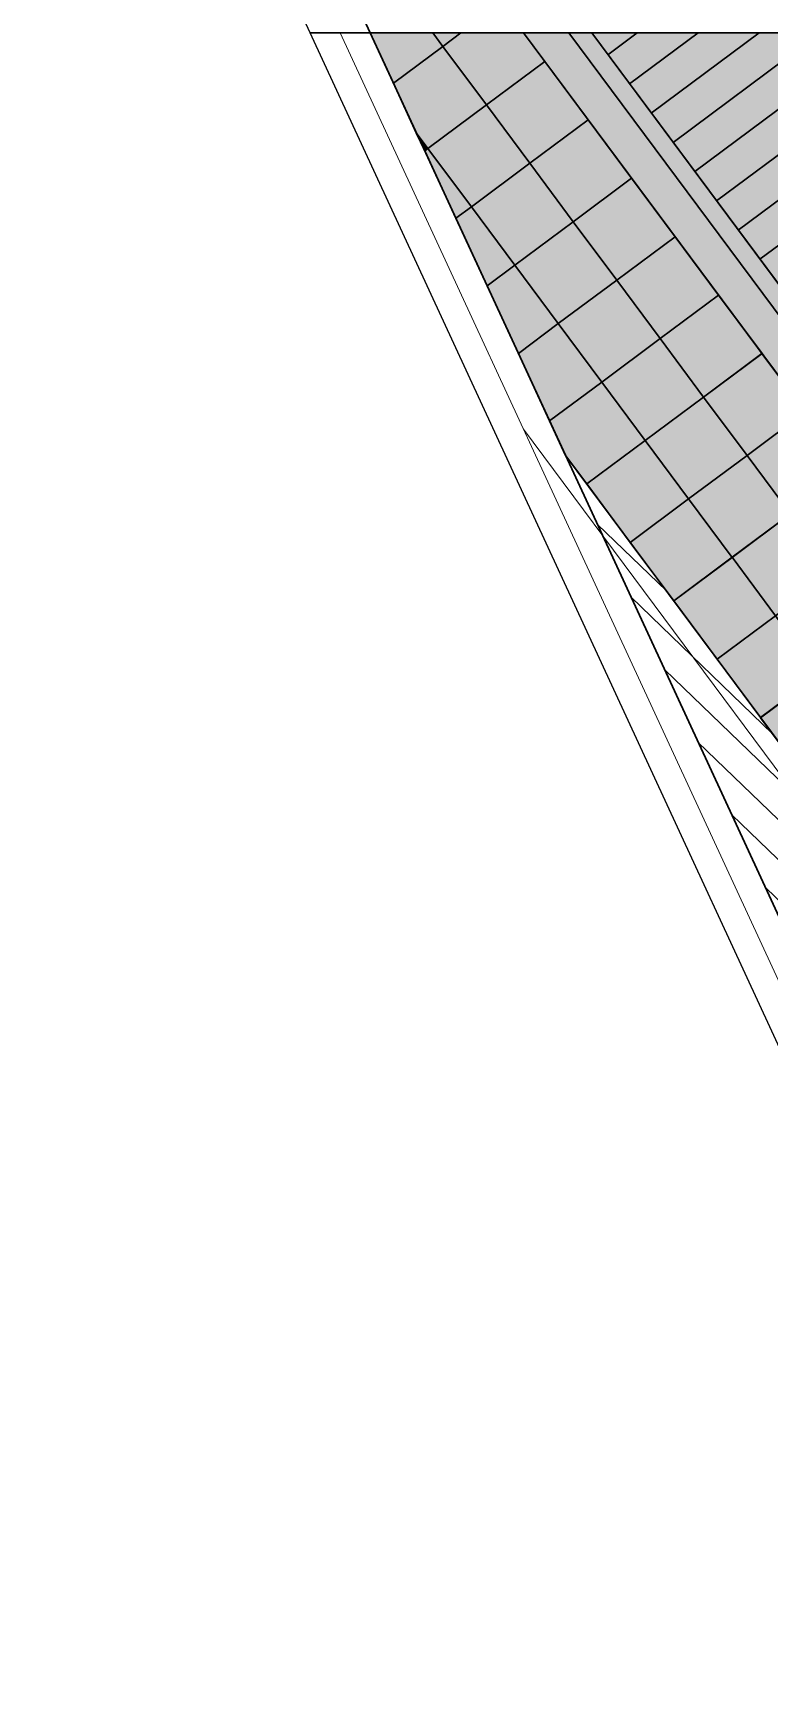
# Model space of a CAD drawing. Header units: millimetres. Extents: x 60.6 to 115.2, y 47.4 to 73.6.
# Drawn here: x 60.56 to 64.61, y 57.08 to 66.14 of the extents above; entities that cross this region are included whole.
import ezdxf

# ---------------------------------------------------------------- set-up
doc = ezdxf.new("R2010")
doc.units = ezdxf.units.MM
doc.layers.add('3', color=4, linetype='Continuous')
doc.layers.add('bord', color=251, linetype='Continuous')
doc.layers.add('HATCH', color=252, linetype='Continuous', lineweight=0)
doc.layers.add('paving', color=251, linetype='Continuous', lineweight=30)
doc.layers.add('hatch 3', color=7, linetype='Continuous', true_color=0x57792a)
doc.linetypes.add('FENCELINE1', pattern='A,6.35,-2.54,[133,ltypeshp.shx,S=2.54,R=0,X=-2.54,Y=0],-2.54,25.4', length=36.83)

# ---------------------------------------------------------------- blocks, each defined once
blk = doc.blocks.new('ghgh')
at = {"layer": 'paving'}
h = blk.add_hatch(color=9, dxfattribs=at)
h.set_gradient(color1=(183, 211, 215), color2=(232, 241, 242), rotation=45, one_color=1, tint=0.93, name='SPHERICAL')
h.paths.add_polyline_path([(697.662, 576.0504), (698.062, 576.0504), (698.062, 576.4504), (697.662, 576.4504)])
h = blk.add_hatch(color=9, dxfattribs=at)
h.set_gradient(color1=(183, 211, 215), color2=(232, 241, 242), rotation=45, one_color=1, tint=0.93, name='SPHERICAL')
h.paths.add_polyline_path([(698.062, 576.0504), (698.462, 576.0504), (698.462, 576.4504), (698.062, 576.4504)])
h = blk.add_hatch(color=9, dxfattribs=at)
h.set_gradient(color1=(183, 211, 215), color2=(232, 241, 242), rotation=45, one_color=1, tint=0.93, name='SPHERICAL')
h.paths.add_polyline_path([(698.462, 576.0504), (698.862, 576.0504), (698.862, 576.4504), (698.462, 576.4504)])
for points in [[(697.662, 576.0504), (698.062, 576.0504), (698.062, 576.4504), (697.662, 576.4504)], [(698.062, 576.0504), (698.462, 576.0504), (698.462, 576.4504), (698.062, 576.4504)], [(698.462, 576.0504), (698.862, 576.0504), (698.862, 576.4504), (698.462, 576.4504)]]:
    blk.add_lwpolyline(points, close=True, dxfattribs=at)

msp = doc.modelspace()

# ---------------------------------------------------------------- hatches: boundary and pattern name
at = {"layer": 'HATCH'}
h = msp.add_hatch(color=254, dxfattribs=at)
h.set_gradient(color1=(253, 211, 185), color2=(249, 134, 62), rotation=45, one_color=1, tint=0.61, name='INVSPHERICAL')
h.paths.add_polyline_path([(69.3694, 57.9315), (63.2587, 66.1446), (63.6327, 66.1446), (63.9079, 65.7747), (64.2612, 65.2998), (65.8705, 63.1367), (69.6101, 58.1106)])
h = msp.add_hatch(color=254, dxfattribs=at)
h.set_gradient(color1=(241, 224, 197), color2=(229, 198, 148), rotation=45, one_color=1, tint=0.74, name='INVSPHERICAL')
h.paths.add_polyline_path([(65.8705, 63.1367), (63.6327, 66.1446), (69.9133, 66.1446), (67.1973, 64.1239)])
at = {"layer": 'hatch 3', "linetype": 'Continuous'}
h = msp.add_hatch(dxfattribs=at)
h.set_pattern_fill('ANSI31', color=256, scale=0.05, angle=91, style=0)
h.set_pattern_definition([(136, (-529.26526, -497.64566), (-0.110277016, -0.114195193), [])])
h.paths.add_polyline_path([(72.6791, 51.4727), (72.5186, 51.3533), (73.9739, 49.3973), (71.8361, 48.8254), (70.5853, 48.4908), (68.5714, 52.8425), (67.4442, 55.2783), (65.359, 59.7842), (64.1587, 62.378), (63.4893, 63.8244), (64.5927, 62.3413), (65.3888, 61.2713), (68.3356, 57.3106), (70.992, 53.7403)])
at = {"layer": 'paving'}
h = msp.add_hatch(color=139, dxfattribs=at)
h.set_gradient(color1=(183, 211, 215), color2=(232, 241, 242), rotation=45, one_color=1, tint=0.93, name='SPHERICAL')
h.paths.add_polyline_path([(62.5434, 65.8685), (62.8151, 66.0707), (62.7602, 66.1446), (62.4156, 66.1446)])
h = msp.add_hatch(color=139, dxfattribs=at)
h.set_gradient(color1=(183, 211, 215), color2=(232, 241, 242), rotation=45, one_color=1, tint=0.93, name='SPHERICAL')
h.paths.add_polyline_path([(62.733, 65.511), (62.6689, 65.5971), (62.5434, 65.8685), (62.8151, 66.0707), (63.0539, 65.7498)])
h = msp.add_hatch(color=139, dxfattribs=at)
h.set_gradient(color1=(183, 211, 215), color2=(232, 241, 242), rotation=45, one_color=1, tint=0.93, name='SPHERICAL')
h.paths.add_polyline_path([(62.8151, 66.0707), (62.9145, 66.1446), (62.7602, 66.1446)])
h = msp.add_hatch(color=139, dxfattribs=at)
h.set_gradient(color1=(183, 211, 215), color2=(232, 241, 242), rotation=45, one_color=1, tint=0.93, name='SPHERICAL')
h.paths.add_polyline_path([(63.0539, 65.7498), (62.8151, 66.0707), (62.9145, 66.1446), (63.2587, 66.1446), (63.3748, 65.9885)])
h = msp.add_hatch(color=139, dxfattribs=at)
h.set_gradient(color1=(183, 211, 215), color2=(232, 241, 242), rotation=45, one_color=1, tint=0.93, name='SPHERICAL')
h.paths.add_polyline_path([(63.2927, 65.4289), (63.6136, 65.6676), (63.3748, 65.9885), (63.0539, 65.7498)])
h = msp.add_hatch(color=139, dxfattribs=at)
h.set_gradient(color1=(183, 211, 215), color2=(232, 241, 242), rotation=45, one_color=1, tint=0.93, name='SPHERICAL')
h.paths.add_polyline_path([(62.9718, 65.1901), (63.2927, 65.4289), (63.0539, 65.7498), (62.733, 65.511)])
h = msp.add_hatch(color=139, dxfattribs=at)
h.set_gradient(color1=(183, 211, 215), color2=(232, 241, 242), rotation=45, one_color=1, tint=0.93, name='SPHERICAL')
h.paths.add_polyline_path([(63.5314, 65.1079), (63.8524, 65.3467), (63.6136, 65.6676), (63.2927, 65.4289)])
h = msp.add_hatch(color=139, dxfattribs=at)
h.set_gradient(color1=(183, 211, 215), color2=(232, 241, 242), rotation=45, one_color=1, tint=0.93, name='SPHERICAL')
h.paths.add_polyline_path([(62.715, 65.4976), (62.733, 65.511), (62.6689, 65.5971)])
h = msp.add_hatch(color=139, dxfattribs=at)
h.set_gradient(color1=(183, 211, 215), color2=(232, 241, 242), rotation=45, one_color=1, tint=0.93, name='SPHERICAL')
h.paths.add_polyline_path([(62.8866, 65.1267), (62.9718, 65.1901), (62.733, 65.511), (62.715, 65.4976)])
h = msp.add_hatch(color=139, dxfattribs=at)
h.set_gradient(color1=(183, 211, 215), color2=(232, 241, 242), rotation=45, one_color=1, tint=0.93, name='SPHERICAL')
h.paths.add_polyline_path([(63.2105, 64.8692), (63.5314, 65.1079), (63.2927, 65.4289), (62.9718, 65.1901)])
h = msp.add_hatch(color=139, dxfattribs=at)
h.set_gradient(color1=(183, 211, 215), color2=(232, 241, 242), rotation=45, one_color=1, tint=0.93, name='SPHERICAL')
h.paths.add_polyline_path([(63.7702, 64.787), (64.0911, 65.0258), (63.8524, 65.3467), (63.5314, 65.1079)])
h = msp.add_hatch(color=139, dxfattribs=at)
h.set_gradient(color1=(183, 211, 215), color2=(232, 241, 242), rotation=45, one_color=1, tint=0.93, name='SPHERICAL')
h.paths.add_polyline_path([(63.0582, 64.7559), (63.2105, 64.8692), (62.9718, 65.1901), (62.8866, 65.1267)])
h = msp.add_hatch(color=139, dxfattribs=at)
h.set_gradient(color1=(183, 211, 215), color2=(232, 241, 242), rotation=45, one_color=1, tint=0.93, name='SPHERICAL')
h.paths.add_polyline_path([(63.4493, 64.5482), (63.7702, 64.787), (63.5314, 65.1079), (63.2105, 64.8692)])
h = msp.add_hatch(color=139, dxfattribs=at)
h.set_gradient(color1=(183, 211, 215), color2=(232, 241, 242), rotation=45, one_color=1, tint=0.93, name='SPHERICAL')
h.paths.add_polyline_path([(64.009, 64.4661), (64.3299, 64.7049), (64.0911, 65.0258), (63.7702, 64.787)])
h = msp.add_hatch(color=139, dxfattribs=at)
h.set_gradient(color1=(183, 211, 215), color2=(232, 241, 242), rotation=45, one_color=1, tint=0.93, name='SPHERICAL')
h.paths.add_polyline_path([(63.2299, 64.385), (63.4493, 64.5482), (63.2105, 64.8692), (63.0582, 64.7559)])
h = msp.add_hatch(color=139, dxfattribs=at)
h.set_gradient(color1=(183, 211, 215), color2=(232, 241, 242), rotation=45, one_color=1, tint=0.93, name='SPHERICAL')
h.paths.add_polyline_path([(63.6881, 64.2273), (64.009, 64.4661), (63.7702, 64.787), (63.4493, 64.5482)])
h = msp.add_hatch(color=139, dxfattribs=at)
h.set_gradient(color1=(183, 211, 215), color2=(232, 241, 242), rotation=45, one_color=1, tint=0.93, name='SPHERICAL')
h.paths.add_polyline_path([(64.2478, 64.1452), (64.5687, 64.3839), (64.3299, 64.7049), (64.009, 64.4661)])
h = msp.add_hatch(color=139, dxfattribs=at)
h.set_gradient(color1=(183, 211, 215), color2=(232, 241, 242), rotation=45, one_color=1, tint=0.93, name='SPHERICAL')
h.paths.add_polyline_path([(63.4015, 64.0141), (63.6881, 64.2273), (63.4493, 64.5482), (63.2299, 64.385)])
h = msp.add_hatch(color=139, dxfattribs=at)
h.set_gradient(color1=(183, 211, 215), color2=(232, 241, 242), rotation=45, one_color=1, tint=0.93, name='SPHERICAL')
h.paths.add_polyline_path([(63.9268, 63.9064), (64.2478, 64.1452), (64.009, 64.4661), (63.6881, 64.2273)])
h = msp.add_hatch(color=139, dxfattribs=at)
h.set_gradient(color1=(183, 211, 215), color2=(232, 241, 242), rotation=45, one_color=1, tint=0.93, name='SPHERICAL')
h.paths.add_polyline_path([(63.6059, 63.6676), (63.4893, 63.8244), (63.4015, 64.0141), (63.6881, 64.2273), (63.9268, 63.9064)])

# ---------------------------------------------------------------- linework, layer by layer
at = {"layer": '3', "color": 251, "linetype": 'Continuous', "lineweight": 18}
msp.add_line((74.7184, 48.5643), (63.2572, 63.9689), dxfattribs=at)
msp.add_lwpolyline([(74.1742, 49.2956), (70.5021, 48.3133), (62.2503, 66.1446)], dxfattribs=at)
at = {"layer": 'bord', "color": 7, "linetype": 'FENCELINE1', "ltscale": 0.04}
for points in [[(62.085, 66.1446), (60.5626, 69.4344), (68.3574, 71.641), (68.6461, 71.7227), (69.7998, 72.0493), (69.7998, 72.0493)], [(74.1666, 49.1383), (70.419, 48.1358), (62.085, 66.1446)]]:
    msp.add_lwpolyline(points, dxfattribs=at)
at = {"layer": 'Defpoints'}
for points in [[(69.3694, 57.9315), (63.2587, 66.1446), (63.6327, 66.1446), (63.9079, 65.7747), (64.2612, 65.2998), (65.8705, 63.1367), (69.6101, 58.1106), (69.3694, 57.9315)], [(65.8705, 63.1367), (63.6327, 66.1446), (69.9133, 66.1446), (67.1973, 64.1239), (65.8705, 63.1367)]]:
    msp.add_lwpolyline(points, close=True, dxfattribs=at)
at = {"layer": 'hatch 3', "linetype": 'Continuous'}
msp.add_lwpolyline([(72.6791, 51.4727), (72.5186, 51.3533), (73.9739, 49.3973), (71.8361, 48.8254), (70.5853, 48.4908), (68.5714, 52.8425), (67.4442, 55.2783), (65.359, 59.7842), (64.1587, 62.378), (63.4893, 63.8244), (64.5927, 62.3413), (65.3888, 61.2713), (68.3356, 57.3106), (70.992, 53.7403), (72.6791, 51.4727)], close=True, dxfattribs=at)
at = {"layer": 'paving', "color": 139}
for p, q in [((69.9133, 66.1446), (62.085, 66.1446)), ((69.9133, 66.1446), (62.085, 66.1446)), ((69.3694, 57.9315), (63.2587, 66.1446)), ((69.5298, 58.0509), (63.508, 66.1446)), ((69.6101, 58.1106), (63.6327, 66.1446)), ((63.8824, 66.1446), (63.7216, 66.025)), ((64.2174, 66.1446), (63.841, 65.8645)), ((64.5525, 66.1446), (63.9604, 65.7041)), ((64.8875, 66.1446), (64.0798, 65.5436)), ((65.2226, 66.1446), (64.1992, 65.3832)), ((65.5576, 66.1446), (64.3186, 65.2227)), ((65.8927, 66.1446), (64.4379, 65.0622)), ((66.2277, 66.1446), (64.5573, 64.9018)), ((72.6791, 51.4727), (63.4893, 63.8244))]:
    msp.add_line(p, q, dxfattribs=at)
for points in [[(62.4156, 66.1446), (60.9824, 69.2415), (68.4392, 71.3523)], [(73.9739, 49.3973), (70.5853, 48.4908), (62.4156, 66.1446)]]:
    msp.add_lwpolyline(points, dxfattribs=at)
for points in [[(62.5434, 65.8685), (62.8151, 66.0707), (62.7602, 66.1446), (62.4156, 66.1446)], [(62.733, 65.511), (62.6689, 65.5971), (62.5434, 65.8685), (62.8151, 66.0707), (63.0539, 65.7498), (62.733, 65.511)], [(62.8151, 66.0707), (62.9145, 66.1446), (62.9145, 66.1446), (62.7602, 66.1446)], [(63.0539, 65.7498), (62.8151, 66.0707), (62.9145, 66.1446), (63.2587, 66.1446), (63.3748, 65.9885), (63.0539, 65.7498)], [(63.2927, 65.4289), (63.6136, 65.6676), (63.3748, 65.9885), (63.0539, 65.7498)], [(62.9718, 65.1901), (63.2927, 65.4289), (63.0539, 65.7498), (62.733, 65.511)], [(63.5314, 65.1079), (63.8524, 65.3467), (63.6136, 65.6676), (63.2927, 65.4289)], [(62.715, 65.4976), (62.733, 65.511), (62.6689, 65.5971), (62.6689, 65.5971)], [(62.8866, 65.1267), (62.9718, 65.1901), (62.733, 65.511), (62.715, 65.4976)], [(63.2105, 64.8692), (63.5314, 65.1079), (63.2927, 65.4289), (62.9718, 65.1901)], [(63.7702, 64.787), (64.0911, 65.0258), (63.8524, 65.3467), (63.5314, 65.1079)], [(63.0582, 64.7559), (63.2105, 64.8692), (62.9718, 65.1901), (62.8866, 65.1267)], [(63.4493, 64.5482), (63.7702, 64.787), (63.5314, 65.1079), (63.2105, 64.8692)], [(64.009, 64.4661), (64.3299, 64.7049), (64.0911, 65.0258), (63.7702, 64.787)], [(63.2299, 64.385), (63.4493, 64.5482), (63.2105, 64.8692), (63.0582, 64.7559)], [(63.6881, 64.2273), (64.009, 64.4661), (63.7702, 64.787), (63.4493, 64.5482)], [(64.2478, 64.1452), (64.5687, 64.3839), (64.3299, 64.7049), (64.009, 64.4661)], [(63.4015, 64.0141), (63.6881, 64.2273), (63.4493, 64.5482), (63.2299, 64.385)], [(63.9268, 63.9064), (64.2478, 64.1452), (64.009, 64.4661), (63.6881, 64.2273)], [(63.6059, 63.6676), (63.4893, 63.8244), (63.4015, 64.0141), (63.6881, 64.2273), (63.9268, 63.9064), (63.6059, 63.6676)]]:
    msp.add_lwpolyline(points, close=True, dxfattribs=at)

# ---------------------------------------------------------------- block references
at = {"layer": 'paving', "color": 139, "rotation": 36.64966881999626}
for p in [(-152.0334, -815.2675), (-151.7946, -815.5884), (-151.5559, -815.9093), (-151.3171, -816.2302), (-151.0783, -816.5512)]:
    msp.add_blockref('ghgh', p, dxfattribs=at)

doc.saveas('drawing.dxf')
